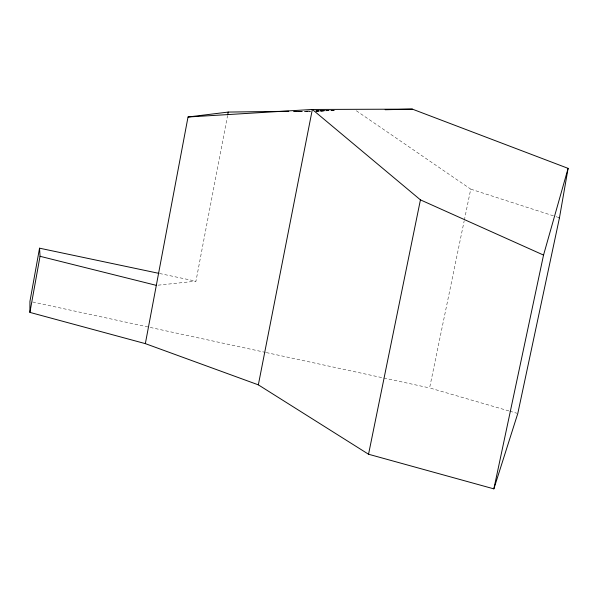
<?xml version="1.0" encoding="UTF-8"?>
<svg xmlns="http://www.w3.org/2000/svg" width="598" height="598" viewBox="0 0 598 598"><rect width="100%" height="100%" fill="white"/><g stroke="black" fill="none" stroke-linecap="round" stroke-linejoin="round"><path stroke-width="0.45" stroke-dasharray="2.99 2.24" d="M158.156 285.171L195.957 281.18L227.524 115.735M508.883 410.916L429.596 387.93L464.145 221.066M464.332 220.154L470.753 189.147L356.229 110.69M299.015 111.497L293.715 111.684L299.09 111.527M293.88 111.699L299.157 111.534L293.581 111.691M293.992 111.669L310.646 111.183M333.505 110.63L315.983 111.041M299.224 111.512L310.564 111.206M299.292 111.475L303.007 111.385M306.692 111.28L311.379 111.176M315.886 111.064L325.574 110.817M334.118 110.637L315.856 111.034L325.02 110.832M315.759 111.004L324.849 110.824L316.574 110.951M316.477 110.914L324.505 110.794M306.557 111.026L311.214 110.966M315.879 110.899L336.644 110.63M159.584 273.503L195.957 281.18M32.681 301.99L265.355 352.372M266.267 352.566L429.596 387.93M509.773 411.177L516.896 413.24M553.412 215.841L470.753 189.147M556.013 216.685L557.725 217.253"/><path stroke-width="0.9" d="M145.344 343.633L188.026 116.999L312.335 109.456L412.388 109.135L568.1 168.359L559.466 217.821L517.786 413.502L493.858 488.865L368.54 454.241L258.343 384.85L145.344 343.633L29.9 312.395L29.937 301.399L39.543 248.185L158.672 273.316M29.9 312.395L40.036 256.295L39.543 248.185M227.703 114.816L228.227 112.073L288.744 111.265M258.343 384.85L312.335 109.456L420.431 199.867L543.537 255.084L493.858 488.865M368.54 454.241L420.431 199.867M543.537 255.084L568.1 168.359M228.227 112.073L188.026 116.999M412.388 109.135L385.157 109.733M40.036 256.295L156.317 285.366M559.466 217.821L558.599 217.537"/></g></svg>
